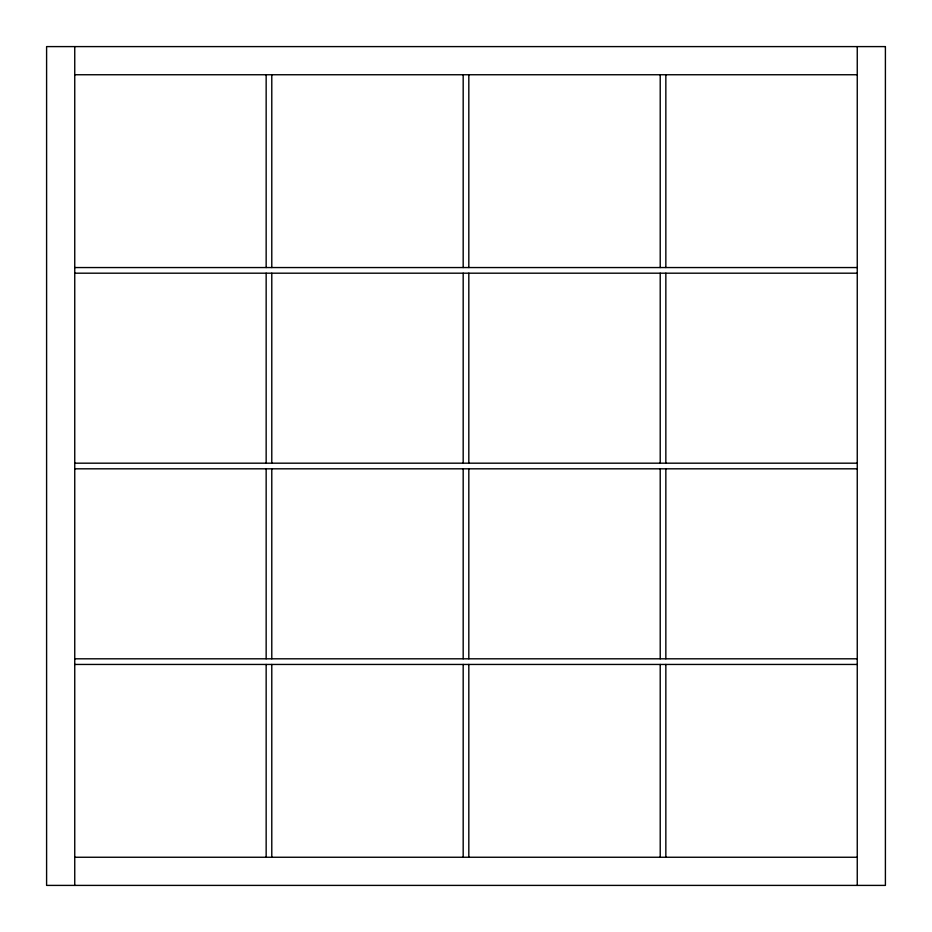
<?xml version="1.0" encoding="UTF-8"?>
<svg xmlns="http://www.w3.org/2000/svg" width="932" height="932" viewBox="0 0 932 932"><rect width="100%" height="100%" fill="white"/><g stroke="black" fill="none" stroke-linecap="round" stroke-linejoin="round"><path stroke-width="1.4" d="M74.746 74.746L857.254 74.746M74.746 267.554L857.254 267.554M74.746 273.192L857.254 273.192M74.746 463.181L857.254 463.181M74.746 468.819L857.254 468.819M74.746 658.808L857.254 658.808M74.746 664.446L857.254 664.446M74.746 857.254L857.254 857.254M857.254 46.6L857.254 885.4M665.844 74.746L665.844 267.554M665.844 273.192L665.844 463.181M665.844 468.819L665.844 658.808M665.844 664.446L665.844 857.254M660.217 74.746L660.217 267.554M660.217 273.192L660.217 463.181M660.217 468.819L660.217 658.808M660.217 664.446L660.217 857.254M468.819 74.746L468.819 267.554M468.819 273.192L468.819 463.181M468.819 468.819L468.819 658.808M468.819 664.446L468.819 857.254M463.181 74.746L463.181 267.554M463.181 273.192L463.181 463.181M463.181 468.819L463.181 658.808M463.181 664.446L463.181 857.254M271.783 74.746L271.783 267.554M271.783 273.192L271.783 463.181M271.783 468.819L271.783 658.808M271.783 664.446L271.783 857.254M266.156 74.746L266.156 267.554M266.156 273.192L266.156 463.181M266.156 468.819L266.156 658.808M266.156 664.446L266.156 857.254M74.746 46.6L74.746 885.4M885.4 46.6L46.6 46.6L46.6 885.4L885.4 885.4L885.4 46.6"/></g></svg>
